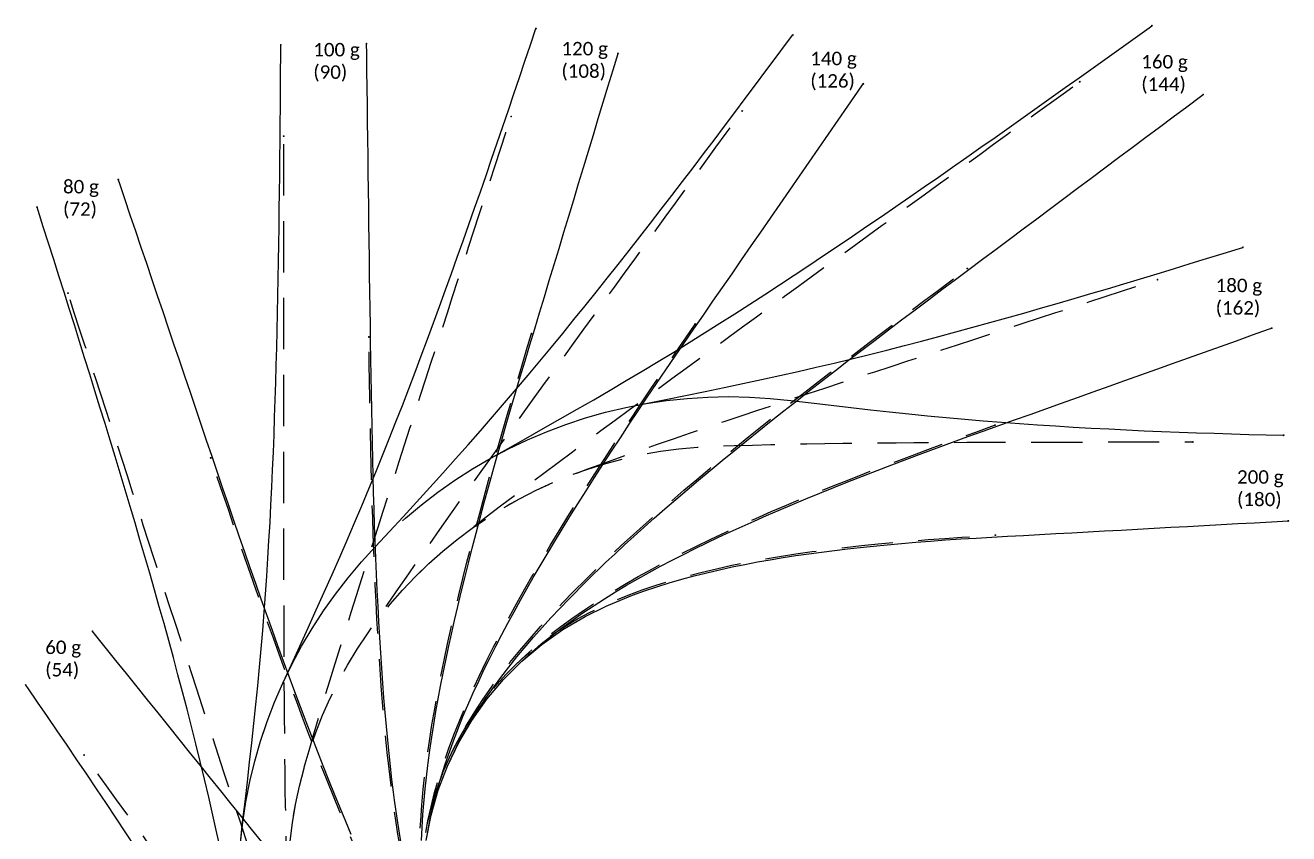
# Model space of a CAD drawing. Header units: millimetres. Extents: x -36.1 to 1.7, y -0.2 to 37.8.
# Drawn here: x -35.89 to 1.68, y 13.81 to 37.85 of the extents above; entities that cross this region are included whole.
import ezdxf

# ---------------------------------------------------------------- set-up
doc = ezdxf.new("R2010")
doc.units = ezdxf.units.MM
doc.linetypes.add('DASHEDX2', pattern=[1.5, 1, -0.5])
doc.layers.add('Tekst', color=4, linetype='Continuous')
doc.styles.add('Legend', font='CALIBRI.TTF')

# ---------------------------------------------------------------- blocks, each defined once
blk = doc.blocks.new('*U3203')
at = {"color": 2, "lineweight": 0}
blk.add_circle((0, 0), 0.0127, dxfattribs=at)
blk = doc.blocks.new('*U3206')
at = {"color": 1, "lineweight": 0}
blk.add_circle((0, 0), 0.0127, dxfattribs=at)
blk = doc.blocks.new('*U3207')
at = {"color": 1, "lineweight": 0}
blk.add_circle((0, 0), 0.0127, dxfattribs=at)
blk = doc.blocks.new('*U3209')
at = {"color": 2, "lineweight": 0}
blk.add_circle((0, 0), 0.0127, dxfattribs=at)
blk = doc.blocks.new('*U3210')
at = {"color": 2, "lineweight": 0}
blk.add_circle((0, 0), 0.0127, dxfattribs=at)
blk = doc.blocks.new('*U3211')
at = {"color": 1, "lineweight": 0}
blk.add_circle((0, 0), 0.0127, dxfattribs=at)
blk = doc.blocks.new('*U3213')
at = {"color": 1, "lineweight": 0}
blk.add_circle((0, 0), 0.0127, dxfattribs=at)
blk = doc.blocks.new('*U3214')
at = {"color": 2, "lineweight": 0}
blk.add_circle((0, 0), 0.0127, dxfattribs=at)
blk = doc.blocks.new('*U3215')
at = {"color": 2, "lineweight": 0}
blk.add_circle((0, 0), 0.0127, dxfattribs=at)
blk = doc.blocks.new('*U3216')
at = {"color": 1, "lineweight": 0}
blk.add_circle((0, 0), 0.0127, dxfattribs=at)
blk = doc.blocks.new('*U3217')
at = {"color": 1, "lineweight": 0}
blk.add_circle((0, 0), 0.0127, dxfattribs=at)
blk = doc.blocks.new('*U3218')
at = {"color": 2, "lineweight": 0}
blk.add_circle((0, 0), 0.0127, dxfattribs=at)
blk = doc.blocks.new('*U3219')
at = {"color": 2, "lineweight": 0}
blk.add_circle((0, 0), 0.0127, dxfattribs=at)
blk = doc.blocks.new('*U3220')
at = {"color": 1, "lineweight": 0}
blk.add_circle((0, 0), 0.0127, dxfattribs=at)
blk = doc.blocks.new('*U3221')
at = {"color": 1, "lineweight": 0}
blk.add_circle((0, 0), 0.0127, dxfattribs=at)
blk = doc.blocks.new('*U3222')
at = {"color": 2, "lineweight": 0}
blk.add_circle((0, 0), 0.0127, dxfattribs=at)
blk = doc.blocks.new('*U3223')
at = {"color": 2, "lineweight": 0}
blk.add_circle((0, 0), 0.0127, dxfattribs=at)
blk = doc.blocks.new('*U3224')
at = {"color": 1, "lineweight": 0}
blk.add_circle((0, 0), 0.0127, dxfattribs=at)
blk = doc.blocks.new('*U3225')
at = {"color": 1, "lineweight": 0}
blk.add_circle((0, 0), 0.0127, dxfattribs=at)
blk = doc.blocks.new('*U3226')
at = {"color": 2, "lineweight": 0}
blk.add_circle((0, 0), 0.0127, dxfattribs=at)
blk = doc.blocks.new('*U3227')
at = {"color": 2, "lineweight": 0}
blk.add_circle((0, 0), 0.0127, dxfattribs=at)
blk = doc.blocks.new('*U3228')
at = {"color": 1, "lineweight": 0}
blk.add_circle((0, 0), 0.0127, dxfattribs=at)
blk = doc.blocks.new('*U3229')
at = {"color": 1, "lineweight": 0}
blk.add_circle((0, 0), 0.0127, dxfattribs=at)
blk = doc.blocks.new('*U3230')
at = {"color": 2, "lineweight": 0}
blk.add_circle((0, 0), 0.0127, dxfattribs=at)
blk = doc.blocks.new('*U3231')
at = {"color": 2, "lineweight": 0}
blk.add_circle((0, 0), 0.0127, dxfattribs=at)
blk = doc.blocks.new('*U3232')
at = {"color": 1, "lineweight": 0}
blk.add_circle((0, 0), 0.0127, dxfattribs=at)
blk = doc.blocks.new('*U3233')
at = {"color": 1, "lineweight": 0}
blk.add_circle((0, 0), 0.0127, dxfattribs=at)
blk = doc.blocks.new('*U3234')
at = {"color": 2, "lineweight": 0}
blk.add_circle((0, 0), 0.0127, dxfattribs=at)
blk = doc.blocks.new('*U3235')
at = {"color": 2, "lineweight": 0}
blk.add_circle((0, 0), 0.0127, dxfattribs=at)
blk = doc.blocks.new('*U3236')
at = {"color": 1, "lineweight": 0}
blk.add_circle((0, 0), 0.0127, dxfattribs=at)
blk = doc.blocks.new('*U3237')
at = {"color": 1, "lineweight": 0}
blk.add_circle((0, 0), 0.0127, dxfattribs=at)
blk = doc.blocks.new('BUS 12 A')
at = {"color": 1, "linetype": 'Continuous', "ltscale": 1.524, "flags": 128}
for points in [[(-29.493, 13.539), (-29.425, 14.152), (-29.331, 14.761), (-29.211, 15.366), (-29.066, 15.965), (-28.896, 16.558), (-28.7, 17.143), (-28.48, 17.719), (-28.236, 18.285), (-27.979, 18.842), (-27.727, 19.39), (-27.48, 19.93), (-27.238, 20.464), (-27, 20.99), (-26.768, 21.512), (-26.54, 22.029), (-26.317, 22.541), (-26.099, 23.05), (-25.885, 23.556), (-25.675, 24.059), (-25.469, 24.56), (-25.266, 25.058), (-25.067, 25.555), (-24.871, 26.051), (-24.679, 26.544), (-24.488, 27.037), (-24.301, 27.529), (-24.115, 28.02), (-23.932, 28.51), (-23.751, 28.999), (-23.572, 29.488), (-23.395, 29.976), (-23.219, 30.464), (-23.044, 30.951), (-22.871, 31.438), (-22.699, 31.924), (-22.529, 32.411), (-22.359, 32.897), (-22.191, 33.383), (-22.023, 33.868), (-21.856, 34.354), (-21.69, 34.839), (-21.525, 35.325), (-21.36, 35.81), (-21.196, 36.295), (-21.033, 36.78), (-20.87, 37.264), (-20.707, 37.749)], [(-23.62, 23.968), (-23.115, 24.324), (-22.597, 24.657), (-22.064, 24.968), (-21.53, 25.267), (-21.005, 25.562), (-20.489, 25.853), (-19.981, 26.142), (-19.48, 26.428), (-18.986, 26.713), (-18.499, 26.997), (-18.019, 27.281), (-17.544, 27.565), (-17.074, 27.848), (-16.609, 28.132), (-16.149, 28.416), (-15.692, 28.7), (-15.24, 28.985), (-14.791, 29.271), (-14.345, 29.557), (-13.902, 29.844), (-13.461, 30.132), (-13.023, 30.42), (-12.587, 30.709), (-12.153, 30.998), (-11.721, 31.288), (-11.291, 31.579), (-10.862, 31.87), (-10.435, 32.162), (-10.009, 32.455), (-9.584, 32.747), (-9.16, 33.041), (-8.738, 33.334), (-8.316, 33.628), (-7.895, 33.923), (-7.474, 34.218), (-7.055, 34.513), (-6.636, 34.808), (-6.218, 35.104), (-5.8, 35.4), (-5.383, 35.696), (-4.966, 35.993), (-4.549, 36.289), (-4.133, 36.586), (-3.718, 36.883), (-3.302, 37.18), (-2.887, 37.478), (-2.472, 37.775), (-2.389, 37.835)], [(-29.493, 13.539), (-29.427, 14.151), (-29.355, 14.755), (-29.286, 15.35), (-29.219, 15.936), (-29.154, 16.514), (-29.092, 17.084), (-29.034, 17.649), (-28.979, 18.208), (-28.927, 18.761), (-28.878, 19.31), (-28.832, 19.855), (-28.789, 20.396), (-28.749, 20.934), (-28.711, 21.469), (-28.677, 22.001), (-28.644, 22.531), (-28.614, 23.059), (-28.587, 23.585), (-28.561, 24.109), (-28.537, 24.632), (-28.515, 25.153), (-28.495, 25.673), (-28.476, 26.192), (-28.459, 26.71), (-28.443, 27.228), (-28.428, 27.744), (-28.415, 28.26), (-28.402, 28.775), (-28.39, 29.289), (-28.38, 29.803), (-28.37, 30.316), (-28.361, 30.829), (-28.353, 31.342), (-28.345, 31.854), (-28.338, 32.365), (-28.331, 32.877), (-28.325, 33.388), (-28.32, 33.899), (-28.315, 34.41), (-28.31, 34.92), (-28.306, 35.431), (-28.302, 35.941), (-28.298, 36.451), (-28.295, 36.961), (-28.293, 37.266)], [(-28.82, 16.793), (-28.7, 17.143), (-28.48, 17.719), (-28.236, 18.285), (-27.968, 18.841), (-27.677, 19.384), (-27.363, 19.915), (-27.027, 20.432), (-26.669, 20.935), (-26.291, 21.421), (-25.892, 21.892), (-25.476, 22.347), (-25.063, 22.794), (-24.656, 23.235), (-24.257, 23.67), (-23.865, 24.101), (-23.479, 24.527), (-23.1, 24.951), (-22.726, 25.371), (-22.358, 25.79), (-21.995, 26.206), (-21.638, 26.622), (-21.284, 27.035), (-20.935, 27.448), (-20.59, 27.861), (-20.248, 28.272), (-19.91, 28.684), (-19.575, 29.094), (-19.243, 29.505), (-18.913, 29.916), (-18.586, 30.326), (-18.261, 30.737), (-17.938, 31.147), (-17.617, 31.557), (-17.298, 31.968), (-16.98, 32.378), (-16.664, 32.789), (-16.349, 33.2), (-16.035, 33.611), (-15.722, 34.022), (-15.411, 34.433), (-15.1, 34.844), (-14.79, 35.255), (-14.481, 35.666), (-14.173, 36.077), (-13.866, 36.489), (-13.559, 36.9), (-13.252, 37.312), (-13.069, 37.559)], [(-24.908, 14.81), (-24.939, 15.04), (-24.987, 15.423), (-25.032, 15.807), (-25.074, 16.192), (-25.115, 16.588), (-25.154, 16.996), (-25.191, 17.416), (-25.227, 17.846), (-25.261, 18.284), (-25.293, 18.73), (-25.323, 19.183), (-25.351, 19.642), (-25.378, 20.106), (-25.402, 20.575), (-25.425, 21.048), (-25.447, 21.525), (-25.467, 22.005), (-25.485, 22.488), (-25.502, 22.973), (-25.518, 23.461), (-25.533, 23.95), (-25.546, 24.442), (-25.559, 24.935), (-25.571, 25.43), (-25.581, 25.926), (-25.591, 26.423), (-25.6, 26.921), (-25.609, 27.42), (-25.616, 27.92), (-25.624, 28.42), (-25.63, 28.921), (-25.637, 29.423), (-25.644, 29.926), (-25.651, 30.429), (-25.657, 30.932), (-25.664, 31.436), (-25.671, 31.94), (-25.678, 32.445), (-25.685, 32.95), (-25.691, 33.455), (-25.698, 33.96), (-25.705, 34.466), (-25.712, 34.972), (-25.719, 35.478), (-25.725, 35.984), (-25.732, 36.49), (-25.739, 36.997), (-25.743, 37.301)], [(-23.923, 15.838), (-23.914, 15.915), (-23.862, 16.297), (-23.805, 16.679), (-23.745, 17.06), (-23.68, 17.441), (-23.612, 17.821), (-23.541, 18.2), (-23.467, 18.579), (-23.389, 18.957), (-23.308, 19.342), (-23.221, 19.738), (-23.129, 20.145), (-23.032, 20.562), (-22.931, 20.987), (-22.825, 21.419), (-22.715, 21.857), (-22.601, 22.3), (-22.484, 22.749), (-22.364, 23.201), (-22.241, 23.658), (-22.115, 24.117), (-21.986, 24.579), (-21.855, 25.044), (-21.722, 25.511), (-21.587, 25.979), (-21.45, 26.45), (-21.312, 26.921), (-21.172, 27.394), (-21.03, 27.868), (-20.888, 28.344), (-20.744, 28.82), (-20.599, 29.297), (-20.455, 29.775), (-20.31, 30.254), (-20.165, 30.733), (-20.02, 31.213), (-19.874, 31.694), (-19.729, 32.176), (-19.583, 32.658), (-19.437, 33.14), (-19.291, 33.623), (-19.145, 34.106), (-18.999, 34.589), (-18.852, 35.073), (-18.706, 35.557), (-18.559, 36.042), (-18.413, 36.526), (-18.266, 37.011)], [(-22.663, 17.787), (-22.568, 17.999), (-22.407, 18.349), (-22.241, 18.697), (-22.071, 19.044), (-21.898, 19.388), (-21.72, 19.731), (-21.54, 20.072), (-21.356, 20.411), (-21.169, 20.749), (-20.98, 21.086), (-20.787, 21.423), (-20.585, 21.77), (-20.375, 22.126), (-20.156, 22.49), (-19.931, 22.861), (-19.698, 23.238), (-19.46, 23.62), (-19.217, 24.006), (-18.968, 24.396), (-18.715, 24.789), (-18.457, 25.185), (-18.196, 25.583), (-17.932, 25.983), (-17.664, 26.385), (-17.394, 26.788), (-17.121, 27.193), (-16.846, 27.599), (-16.568, 28.005), (-16.289, 28.412), (-16.008, 28.82), (-15.725, 29.229), (-15.442, 29.639), (-15.158, 30.05), (-14.874, 30.461), (-14.589, 30.874), (-14.304, 31.287), (-14.018, 31.7), (-13.732, 32.114), (-13.445, 32.529), (-13.158, 32.944), (-12.871, 33.36), (-12.584, 33.775), (-12.296, 34.192), (-12.009, 34.608), (-11.721, 35.025), (-11.432, 35.442), (-11.144, 35.859), (-10.971, 36.109)], [(-18.634, 21.87), (-18.353, 22.134), (-18.07, 22.397), (-17.785, 22.657), (-17.492, 22.921), (-17.187, 23.192), (-16.871, 23.468), (-16.547, 23.749), (-16.214, 24.033), (-15.873, 24.321), (-15.526, 24.611), (-15.172, 24.904), (-14.813, 25.198), (-14.449, 25.493), (-14.08, 25.79), (-13.708, 26.088), (-13.332, 26.386), (-12.952, 26.685), (-12.57, 26.985), (-12.185, 27.285), (-11.797, 27.585), (-11.407, 27.885), (-11.016, 28.186), (-10.622, 28.486), (-10.227, 28.787), (-9.831, 29.087), (-9.433, 29.388), (-9.034, 29.688), (-8.634, 29.989), (-8.233, 30.289), (-7.831, 30.59), (-7.428, 30.89), (-7.025, 31.191), (-6.621, 31.492), (-6.218, 31.794), (-5.813, 32.096), (-5.409, 32.398), (-5.004, 32.7), (-4.599, 33.003), (-4.194, 33.305), (-3.788, 33.608), (-3.383, 33.911), (-2.977, 34.214), (-2.571, 34.517), (-2.164, 34.82), (-1.758, 35.124), (-1.352, 35.427), (-0.945, 35.731), (-0.864, 35.791)], [(-26.198, 13.781), (-26.364, 14.173), (-26.532, 14.575), (-26.7, 14.986), (-26.868, 15.403), (-27.037, 15.828), (-27.206, 16.259), (-27.374, 16.695), (-27.543, 17.135), (-27.711, 17.58), (-27.878, 18.029), (-28.046, 18.481), (-28.212, 18.936), (-28.378, 19.394), (-28.544, 19.855), (-28.709, 20.317), (-28.874, 20.782), (-29.038, 21.248), (-29.202, 21.716), (-29.366, 22.185), (-29.528, 22.656), (-29.691, 23.127), (-29.853, 23.6), (-30.015, 24.074), (-30.176, 24.549), (-30.338, 25.024), (-30.499, 25.5), (-30.66, 25.977), (-30.822, 26.454), (-30.983, 26.931), (-31.145, 27.409), (-31.307, 27.887), (-31.469, 28.366), (-31.631, 28.844), (-31.793, 29.323), (-31.955, 29.802), (-32.118, 30.282), (-32.28, 30.761), (-32.443, 31.241), (-32.605, 31.721), (-32.768, 32.201), (-32.93, 32.682), (-33.093, 33.162), (-33.125, 33.258)], [(-30.071, 13.277), (-30.191, 13.823), (-30.314, 14.364), (-30.437, 14.899), (-30.563, 15.43), (-30.69, 15.956), (-30.819, 16.479), (-30.95, 16.998), (-31.082, 17.514), (-31.216, 18.027), (-31.352, 18.538), (-31.488, 19.046), (-31.627, 19.552), (-31.766, 20.056), (-31.907, 20.558), (-32.049, 21.059), (-32.192, 21.558), (-32.337, 22.056), (-32.482, 22.552), (-32.628, 23.048), (-32.775, 23.542), (-32.922, 24.036), (-33.071, 24.529), (-33.22, 25.021), (-33.369, 25.512), (-33.52, 26.003), (-33.67, 26.493), (-33.822, 26.982), (-33.974, 27.472), (-34.126, 27.96), (-34.278, 28.448), (-34.431, 28.936), (-34.584, 29.424), (-34.738, 29.911), (-34.892, 30.398), (-35.046, 30.885), (-35.2, 31.371), (-35.355, 31.857), (-35.51, 32.343), (-35.541, 32.44)], [(-24.581, 23.196), (-24.108, 23.592), (-23.62, 23.968), (-23.115, 24.324), (-22.597, 24.657), (-22.064, 24.968), (-21.519, 25.257), (-20.962, 25.522), (-20.394, 25.763), (-19.817, 25.98), (-19.231, 26.172), (-18.637, 26.34), (-18.037, 26.482), (-17.434, 26.604), (-16.84, 26.722), (-16.255, 26.84), (-15.678, 26.957), (-15.11, 27.075), (-14.55, 27.193), (-13.996, 27.312), (-13.449, 27.433), (-12.907, 27.555), (-12.37, 27.679), (-11.839, 27.804), (-11.311, 27.931), (-10.788, 28.06), (-10.268, 28.191), (-9.751, 28.323), (-9.237, 28.457), (-8.726, 28.592), (-8.217, 28.729), (-7.711, 28.867), (-7.206, 29.006), (-6.703, 29.147), (-6.202, 29.289), (-5.702, 29.432), (-5.204, 29.577), (-4.706, 29.722), (-4.21, 29.868), (-3.715, 30.015), (-3.221, 30.162), (-2.728, 30.311), (-2.236, 30.46), (-1.744, 30.61), (-1.253, 30.76), (-0.762, 30.911), (-0.272, 31.062), (0.217, 31.214), (0.315, 31.244)], [(-18.669, 20.796), (-18.341, 20.998), (-18.01, 21.195), (-17.676, 21.388), (-17.34, 21.576), (-17.001, 21.76), (-16.659, 21.939), (-16.316, 22.115), (-15.971, 22.288), (-15.624, 22.457), (-15.276, 22.623), (-14.926, 22.786), (-14.575, 22.947), (-14.219, 23.106), (-13.851, 23.268), (-13.471, 23.433), (-13.079, 23.599), (-12.678, 23.766), (-12.269, 23.934), (-11.852, 24.103), (-11.427, 24.272), (-10.997, 24.441), (-10.562, 24.61), (-10.121, 24.778), (-9.677, 24.946), (-9.228, 25.114), (-8.776, 25.282), (-8.321, 25.448), (-7.863, 25.615), (-7.403, 25.781), (-6.94, 25.946), (-6.476, 26.112), (-6.01, 26.278), (-5.543, 26.445), (-5.075, 26.612), (-4.606, 26.78), (-4.135, 26.948), (-3.664, 27.116), (-3.193, 27.284), (-2.72, 27.453), (-2.247, 27.622), (-1.773, 27.791), (-1.299, 27.96), (-0.825, 28.13), (-0.35, 28.299), (0.126, 28.469), (0.601, 28.639), (1.077, 28.809), (1.173, 28.843)], [(-24.673, 23.114), (-24.581, 23.196), (-24.108, 23.592), (-23.62, 23.968), (-23.115, 24.324), (-22.597, 24.657), (-22.064, 24.968), (-21.519, 25.257), (-20.962, 25.522), (-20.394, 25.763), (-19.817, 25.98), (-19.231, 26.172), (-18.637, 26.34), (-18.037, 26.482), (-17.432, 26.599), (-16.822, 26.689), (-16.208, 26.754), (-15.593, 26.793), (-14.976, 26.806), (-14.359, 26.793), (-13.744, 26.754), (-13.131, 26.689), (-12.524, 26.618), (-11.928, 26.548), (-11.34, 26.48), (-10.76, 26.415), (-10.188, 26.353), (-9.622, 26.294), (-9.061, 26.239), (-8.506, 26.186), (-7.956, 26.137), (-7.41, 26.09), (-6.867, 26.047), (-6.328, 26.007), (-5.792, 25.969), (-5.259, 25.934), (-4.728, 25.901), (-4.199, 25.871), (-3.672, 25.843), (-3.147, 25.817), (-2.623, 25.793), (-2.101, 25.771), (-1.58, 25.75), (-1.06, 25.731), (-0.541, 25.714), (-0.023, 25.698), (0.495, 25.683), (1.011, 25.669), (1.527, 25.657)], [(-18.618, 20.573), (-18.548, 20.605), (-18.194, 20.757), (-17.836, 20.898), (-17.474, 21.03), (-17.109, 21.153), (-16.742, 21.268), (-16.372, 21.376), (-16, 21.476), (-15.626, 21.57), (-15.251, 21.658), (-14.874, 21.74), (-14.496, 21.817), (-14.118, 21.889), (-13.738, 21.956), (-13.357, 22.019), (-12.976, 22.078), (-12.594, 22.134), (-12.212, 22.185), (-11.829, 22.234), (-11.446, 22.279), (-11.061, 22.322), (-10.667, 22.363), (-10.259, 22.402), (-9.84, 22.44), (-9.411, 22.476), (-8.973, 22.51), (-8.527, 22.543), (-8.074, 22.573), (-7.615, 22.601), (-7.151, 22.628), (-6.682, 22.654), (-6.208, 22.68), (-5.731, 22.706), (-5.251, 22.732), (-4.768, 22.758), (-4.283, 22.785), (-3.795, 22.812), (-3.305, 22.838), (-2.814, 22.865), (-2.321, 22.892), (-1.826, 22.919), (-1.33, 22.946), (-0.833, 22.974), (-0.335, 23.001), (0.164, 23.028), (0.664, 23.056), (1.165, 23.083), (1.666, 23.11)], [(-23.971, 13.606), (-23.822, 14.362), (-23.61, 15.103), (-23.336, 15.822), (-23.004, 16.517), (-22.623, 17.187), (-22.204, 17.833), (-21.753, 18.458), (-21.277, 19.064), (-20.779, 19.653), (-20.264, 20.226), (-19.733, 20.786), (-19.189, 21.333), (-18.634, 21.87)], [(-23.971, 13.606), (-23.822, 14.362), (-23.61, 15.103), (-23.336, 15.822), (-23.003, 16.517), (-22.611, 17.18), (-22.165, 17.808), (-21.668, 18.395), (-21.125, 18.941), (-20.547, 19.45), (-19.941, 19.926), (-19.314, 20.374), (-18.669, 20.796)], [(-23.971, 13.606), (-23.822, 14.362), (-23.61, 15.103), (-23.336, 15.822), (-23.003, 16.517), (-22.611, 17.18), (-22.165, 17.808), (-21.668, 18.395), (-21.123, 18.939), (-20.533, 19.434), (-19.904, 19.878), (-19.24, 20.268), (-18.618, 20.573)], [(-28.858, 13.564), (-29.16, 13.94), (-29.464, 14.318), (-29.769, 14.698), (-30.076, 15.08), (-30.384, 15.464), (-30.694, 15.849), (-31.004, 16.235), (-31.315, 16.622), (-31.627, 17.01), (-31.94, 17.399), (-32.253, 17.789), (-32.567, 18.18), (-32.882, 18.571), (-33.197, 18.963), (-33.512, 19.355), (-33.828, 19.748), (-33.891, 19.827)], [(-32.613, 13.397), (-32.901, 13.837), (-33.19, 14.276), (-33.48, 14.712), (-33.771, 15.147), (-34.062, 15.579), (-34.354, 16.01), (-34.646, 16.44), (-34.939, 16.868), (-35.232, 17.295), (-35.526, 17.72), (-35.82, 18.145), (-35.879, 18.23)], [(-23.971, 13.606), (-23.831, 14.364), (-23.643, 15.111), (-23.418, 15.848), (-23.16, 16.575), (-22.876, 17.291), (-22.663, 17.787)], [(-24.111, 13.61), (-24.07, 14.38), (-24.003, 15.148), (-23.923, 15.838)], [(-24.711, 13.512), (-24.832, 14.275), (-24.908, 14.81)]]:
    blk.add_lwpolyline(points, dxfattribs=at)
at = {"color": 2, "linetype": 'DASHEDX2', "ltscale": 1.524, "flags": 128}
for points in [[(-24.29, 21.454), (-23.892, 21.839), (-23.477, 22.208), (-23.048, 22.559), (-22.618, 22.894), (-22.189, 23.227), (-21.76, 23.556), (-21.331, 23.882), (-20.903, 24.206), (-20.475, 24.528), (-20.048, 24.847), (-19.622, 25.165), (-19.197, 25.481), (-18.772, 25.795), (-18.348, 26.107), (-17.925, 26.419), (-17.503, 26.729), (-17.082, 27.038), (-16.661, 27.347), (-16.24, 27.654), (-15.821, 27.961), (-15.402, 28.267), (-14.983, 28.572), (-14.565, 28.877), (-14.147, 29.182), (-13.73, 29.485), (-13.314, 29.789), (-12.897, 30.092), (-12.481, 30.395), (-12.065, 30.697), (-11.65, 30.999), (-11.235, 31.301), (-10.82, 31.603), (-10.406, 31.904), (-9.991, 32.205), (-9.577, 32.506), (-9.163, 32.807), (-8.749, 33.108), (-8.336, 33.408), (-7.922, 33.709), (-7.509, 34.009), (-7.096, 34.309), (-6.683, 34.61), (-6.27, 34.91), (-5.857, 35.21), (-5.444, 35.51), (-5.032, 35.809), (-4.619, 36.109), (-4.536, 36.169)], [(-28.048, 11.259), (-28.056, 11.369), (-28.081, 11.923), (-28.082, 12.478), (-28.06, 13.032), (-28.014, 13.585), (-27.945, 14.135), (-27.853, 14.682), (-27.738, 15.224), (-27.6, 15.762), (-27.45, 16.287), (-27.298, 16.809), (-27.144, 17.328), (-26.99, 17.844), (-26.834, 18.358), (-26.677, 18.87), (-26.519, 19.38), (-26.361, 19.887), (-26.203, 20.393), (-26.044, 20.897), (-25.885, 21.399), (-25.726, 21.9), (-25.567, 22.399), (-25.408, 22.898), (-25.248, 23.395), (-25.089, 23.89), (-24.93, 24.385), (-24.771, 24.879), (-24.611, 25.373), (-24.452, 25.865), (-24.293, 26.357), (-24.135, 26.848), (-23.976, 27.338), (-23.817, 27.828), (-23.658, 28.318), (-23.5, 28.807), (-23.341, 29.295), (-23.183, 29.784), (-23.025, 30.271), (-22.866, 30.759), (-22.708, 31.246), (-22.55, 31.733), (-22.392, 32.22), (-22.234, 32.706), (-22.076, 33.193), (-21.918, 33.679), (-21.761, 34.165), (-21.603, 34.65), (-21.445, 35.136)], [(-27.911, 14.354), (-27.853, 14.682), (-27.738, 15.224), (-27.6, 15.762), (-27.439, 16.292), (-27.256, 16.816), (-27.051, 17.331), (-26.825, 17.837), (-26.577, 18.334), (-26.308, 18.819), (-26.02, 19.292), (-25.715, 19.752), (-25.409, 20.203), (-25.102, 20.652), (-24.795, 21.098), (-24.487, 21.541), (-24.179, 21.981), (-23.871, 22.419), (-23.563, 22.855), (-23.255, 23.288), (-22.948, 23.72), (-22.64, 24.151), (-22.333, 24.579), (-22.027, 25.007), (-21.72, 25.433), (-21.414, 25.858), (-21.109, 26.282), (-20.804, 26.704), (-20.499, 27.126), (-20.194, 27.548), (-19.89, 27.968), (-19.586, 28.388), (-19.282, 28.807), (-18.979, 29.226), (-18.675, 29.644), (-18.373, 30.062), (-18.07, 30.479), (-17.767, 30.896), (-17.465, 31.312), (-17.163, 31.728), (-16.861, 32.144), (-16.559, 32.56), (-16.257, 32.975), (-15.956, 33.39), (-15.655, 33.805), (-15.353, 34.22), (-15.052, 34.635), (-14.751, 35.049), (-14.571, 35.298)], [(-27.882, 9.939), (-27.936, 10.267), (-28.008, 10.817), (-28.056, 11.369), (-28.081, 11.921), (-28.1, 12.464), (-28.115, 13.006), (-28.129, 13.545), (-28.141, 14.083), (-28.15, 14.618), (-28.159, 15.152), (-28.166, 15.684), (-28.172, 16.214), (-28.177, 16.742), (-28.182, 17.269), (-28.186, 17.795), (-28.189, 18.319), (-28.192, 18.842), (-28.194, 19.364), (-28.196, 19.885), (-28.197, 20.405), (-28.199, 20.924), (-28.2, 21.442), (-28.201, 21.959), (-28.202, 22.475), (-28.202, 22.991), (-28.203, 23.506), (-28.204, 24.021), (-28.204, 24.535), (-28.204, 25.049), (-28.205, 25.562), (-28.205, 26.075), (-28.205, 26.587), (-28.205, 27.099), (-28.206, 27.611), (-28.206, 28.123), (-28.206, 28.634), (-28.206, 29.145), (-28.206, 29.656), (-28.206, 30.166), (-28.206, 30.677), (-28.206, 31.187), (-28.206, 31.697), (-28.206, 32.207), (-28.206, 32.717), (-28.206, 33.226), (-28.206, 33.736), (-28.206, 34.245), (-28.206, 34.551)], [(-23.728, 14.898), (-23.607, 15.266), (-23.471, 15.628), (-23.32, 15.984), (-23.15, 16.342), (-22.961, 16.704), (-22.753, 17.069), (-22.527, 17.435), (-22.286, 17.802), (-22.03, 18.168), (-21.76, 18.532), (-21.478, 18.895), (-21.184, 19.256), (-20.88, 19.614), (-20.566, 19.969), (-20.244, 20.321), (-19.913, 20.671), (-19.576, 21.017), (-19.232, 21.361), (-18.882, 21.702), (-18.527, 22.04), (-18.167, 22.376), (-17.802, 22.709), (-17.433, 23.04), (-17.061, 23.369), (-16.685, 23.696), (-16.306, 24.02), (-15.924, 24.343), (-15.54, 24.664), (-15.154, 24.983), (-14.765, 25.301), (-14.375, 25.618), (-13.982, 25.933), (-13.588, 26.247), (-13.193, 26.56), (-12.796, 26.871), (-12.398, 27.182), (-11.999, 27.492), (-11.599, 27.801), (-11.197, 28.109), (-10.795, 28.417), (-10.393, 28.724), (-9.989, 29.03), (-9.585, 29.336), (-9.18, 29.641), (-8.775, 29.946), (-8.369, 30.25), (-7.962, 30.554), (-7.881, 30.614)], [(-25.037, 20.633), (-24.672, 21.051), (-24.29, 21.454), (-23.892, 21.839), (-23.477, 22.208), (-23.048, 22.559), (-22.604, 22.891), (-22.146, 23.204), (-21.675, 23.497), (-21.193, 23.77), (-20.699, 24.023), (-20.195, 24.254), (-19.681, 24.464), (-19.166, 24.655), (-18.654, 24.839), (-18.144, 25.021), (-17.634, 25.2), (-17.126, 25.377), (-16.62, 25.551), (-16.114, 25.724), (-15.611, 25.895), (-15.108, 26.065), (-14.606, 26.233), (-14.106, 26.4), (-13.607, 26.566), (-13.109, 26.731), (-12.612, 26.895), (-12.116, 27.058), (-11.621, 27.221), (-11.126, 27.383), (-10.633, 27.545), (-10.14, 27.706), (-9.648, 27.867), (-9.156, 28.028), (-8.665, 28.188), (-8.175, 28.348), (-7.685, 28.508), (-7.196, 28.667), (-6.707, 28.826), (-6.218, 28.985), (-5.73, 29.144), (-5.242, 29.303), (-4.754, 29.462), (-4.267, 29.62), (-3.78, 29.779), (-3.293, 29.937), (-2.806, 30.095), (-2.32, 30.253), (-2.223, 30.285)], [(-26.798, 6.57), (-27.027, 7.075), (-27.235, 7.59), (-27.423, 8.104), (-27.607, 8.615), (-27.788, 9.125), (-27.967, 9.634), (-28.143, 10.141), (-28.317, 10.647), (-28.49, 11.152), (-28.66, 11.656), (-28.829, 12.158), (-28.997, 12.659), (-29.164, 13.158), (-29.33, 13.657), (-29.494, 14.154), (-29.658, 14.651), (-29.822, 15.146), (-29.984, 15.641), (-30.146, 16.135), (-30.308, 16.628), (-30.469, 17.12), (-30.63, 17.612), (-30.79, 18.103), (-30.95, 18.594), (-31.11, 19.084), (-31.27, 19.573), (-31.429, 20.062), (-31.588, 20.551), (-31.747, 21.039), (-31.906, 21.527), (-32.064, 22.014), (-32.223, 22.502), (-32.381, 22.988), (-32.539, 23.475), (-32.698, 23.962), (-32.856, 24.448), (-33.014, 24.934), (-33.172, 25.42), (-33.329, 25.905), (-33.487, 26.391), (-33.645, 26.876), (-33.803, 27.361), (-33.96, 27.847), (-34.118, 28.332), (-34.276, 28.816), (-34.433, 29.301), (-34.591, 29.786), (-34.622, 29.883)], [(-23.656, 9.335), (-23.727, 9.556), (-23.832, 9.929), (-23.922, 10.306), (-23.995, 10.686), (-24.052, 11.069), (-24.093, 11.454), (-24.118, 11.84), (-24.126, 12.227), (-24.118, 12.614), (-24.093, 13.001), (-24.052, 13.388), (-23.994, 13.786), (-23.918, 14.194), (-23.826, 14.609), (-23.718, 15.031), (-23.595, 15.457), (-23.458, 15.887), (-23.308, 16.319), (-23.146, 16.753), (-22.973, 17.188), (-22.789, 17.624), (-22.596, 18.059), (-22.394, 18.495), (-22.183, 18.93), (-21.966, 19.365), (-21.741, 19.799), (-21.51, 20.232), (-21.274, 20.664), (-21.032, 21.095), (-20.785, 21.526), (-20.534, 21.955), (-20.279, 22.383), (-20.02, 22.81), (-19.758, 23.237), (-19.493, 23.662), (-19.225, 24.087), (-18.954, 24.511), (-18.681, 24.934), (-18.405, 25.356), (-18.128, 25.778), (-17.849, 26.199), (-17.568, 26.619), (-17.285, 27.039), (-17.001, 27.458), (-16.716, 27.877), (-16.43, 28.295), (-16.142, 28.713), (-15.969, 28.964)], [(-22.203, 6.615), (-22.343, 6.801), (-22.566, 7.117), (-22.776, 7.443), (-22.971, 7.778), (-23.158, 8.131), (-23.337, 8.501), (-23.508, 8.888), (-23.669, 9.289), (-23.821, 9.702), (-23.964, 10.127), (-24.097, 10.562), (-24.222, 11.005), (-24.339, 11.456), (-24.447, 11.913), (-24.548, 12.377), (-24.642, 12.845), (-24.728, 13.319), (-24.809, 13.796), (-24.883, 14.276), (-24.952, 14.76), (-25.015, 15.246), (-25.074, 15.735), (-25.128, 16.226), (-25.178, 16.718), (-25.224, 17.212), (-25.266, 17.708), (-25.305, 18.205), (-25.341, 18.703), (-25.374, 19.202), (-25.405, 19.702), (-25.433, 20.203), (-25.459, 20.704), (-25.483, 21.207), (-25.505, 21.709), (-25.525, 22.212), (-25.543, 22.716), (-25.561, 23.22), (-25.576, 23.725), (-25.591, 24.229), (-25.604, 24.735), (-25.616, 25.24), (-25.628, 25.746), (-25.638, 26.251), (-25.647, 26.758), (-25.656, 27.264), (-25.664, 27.77), (-25.672, 28.277), (-25.676, 28.581)], [(-22.735, 7.377), (-22.776, 7.443), (-22.971, 7.778), (-23.152, 8.12), (-23.318, 8.47), (-23.47, 8.826), (-23.606, 9.188), (-23.727, 9.556), (-23.832, 9.929), (-23.922, 10.306), (-23.996, 10.692), (-24.058, 11.094), (-24.106, 11.51), (-24.141, 11.937), (-24.163, 12.374), (-24.173, 12.82), (-24.17, 13.272), (-24.157, 13.731), (-24.133, 14.195), (-24.098, 14.662), (-24.055, 15.134), (-24.002, 15.608), (-23.942, 16.084), (-23.874, 16.563), (-23.798, 17.043), (-23.717, 17.524), (-23.629, 18.007), (-23.536, 18.49), (-23.437, 18.974), (-23.334, 19.458), (-23.227, 19.943), (-23.115, 20.428), (-23, 20.913), (-22.881, 21.398), (-22.76, 21.884), (-22.635, 22.37), (-22.508, 22.855), (-22.378, 23.341), (-22.247, 23.826), (-22.113, 24.312), (-21.977, 24.797), (-21.839, 25.283), (-21.7, 25.768), (-21.56, 26.253), (-21.418, 26.739), (-21.275, 27.224), (-21.13, 27.709), (-20.985, 28.194), (-20.839, 28.679)], [(-23.922, 14.149), (-23.833, 14.525), (-23.728, 14.898), (-23.607, 15.266), (-23.471, 15.628), (-23.32, 15.984), (-23.154, 16.334), (-22.973, 16.676), (-22.777, 17.01), (-22.568, 17.336), (-22.345, 17.652), (-22.109, 17.959), (-21.861, 18.256), (-21.597, 18.544), (-21.314, 18.831), (-21.011, 19.115), (-20.69, 19.396), (-20.353, 19.672), (-20.002, 19.943), (-19.638, 20.209), (-19.262, 20.469), (-18.875, 20.724), (-18.479, 20.973), (-18.074, 21.216), (-17.662, 21.454), (-17.242, 21.686), (-16.817, 21.914), (-16.386, 22.136), (-15.949, 22.354), (-15.508, 22.568), (-15.064, 22.778), (-14.615, 22.984), (-14.164, 23.186), (-13.709, 23.385), (-13.252, 23.581), (-12.792, 23.773), (-12.33, 23.964), (-11.866, 24.151), (-11.4, 24.336), (-10.933, 24.52), (-10.464, 24.701), (-9.994, 24.88), (-9.523, 25.057), (-9.05, 25.233), (-8.577, 25.408), (-8.103, 25.581), (-7.628, 25.753), (-7.152, 25.924), (-7.056, 25.958)], [(-25.107, 20.548), (-25.037, 20.633), (-24.672, 21.051), (-24.29, 21.454), (-23.892, 21.839), (-23.477, 22.208), (-23.048, 22.559), (-22.604, 22.891), (-22.146, 23.204), (-21.675, 23.497), (-21.193, 23.77), (-20.699, 24.023), (-20.195, 24.254), (-19.681, 24.464), (-19.16, 24.652), (-18.63, 24.818), (-18.095, 24.961), (-17.553, 25.082), (-17.007, 25.179), (-16.458, 25.253), (-15.905, 25.304), (-15.353, 25.332), (-14.808, 25.351), (-14.265, 25.367), (-13.725, 25.381), (-13.186, 25.393), (-12.65, 25.403), (-12.115, 25.411), (-11.582, 25.419), (-11.051, 25.425), (-10.521, 25.43), (-9.993, 25.435), (-9.467, 25.439), (-8.942, 25.442), (-8.418, 25.445), (-7.895, 25.447), (-7.373, 25.449), (-6.852, 25.451), (-6.333, 25.452), (-5.814, 25.453), (-5.296, 25.454), (-4.778, 25.455), (-4.261, 25.456), (-3.745, 25.457), (-3.23, 25.457), (-2.715, 25.457), (-2.2, 25.458), (-1.686, 25.458), (-1.173, 25.458)], [(-20.438, 4.884), (-20.744, 5.122), (-21.039, 5.373), (-21.327, 5.639), (-21.613, 5.925), (-21.897, 6.23), (-22.177, 6.553), (-22.452, 6.892), (-22.722, 7.244), (-22.987, 7.61), (-23.246, 7.987), (-23.5, 8.375), (-23.748, 8.772), (-23.99, 9.178), (-24.227, 9.591), (-24.459, 10.011), (-24.685, 10.437), (-24.907, 10.869), (-25.125, 11.305), (-25.338, 11.746), (-25.547, 12.191), (-25.752, 12.64), (-25.953, 13.092), (-26.152, 13.546), (-26.347, 14.004), (-26.539, 14.463), (-26.729, 14.925), (-26.916, 15.389), (-27.101, 15.854), (-27.284, 16.322), (-27.465, 16.79), (-27.644, 17.26), (-27.821, 17.731), (-27.996, 18.203), (-28.171, 18.676), (-28.343, 19.151), (-28.515, 19.625), (-28.685, 20.101), (-28.855, 20.577), (-29.023, 21.054), (-29.191, 21.532), (-29.358, 22.01), (-29.524, 22.488), (-29.689, 22.967), (-29.853, 23.446), (-30.017, 23.926), (-30.181, 24.406), (-30.344, 24.886), (-30.376, 24.983)], [(-23.938, 14.073), (-23.922, 14.149), (-23.833, 14.525), (-23.728, 14.898), (-23.607, 15.266), (-23.471, 15.628), (-23.32, 15.984), (-23.154, 16.334), (-22.973, 16.676), (-22.777, 17.01), (-22.568, 17.336), (-22.345, 17.652), (-22.109, 17.959), (-21.861, 18.256), (-21.6, 18.541), (-21.327, 18.816), (-21.042, 19.079), (-20.747, 19.329), (-20.442, 19.567), (-20.127, 19.791), (-19.802, 20.002), (-19.469, 20.2), (-19.118, 20.388), (-18.749, 20.568), (-18.364, 20.74), (-17.964, 20.903), (-17.551, 21.056), (-17.127, 21.2), (-16.693, 21.335), (-16.25, 21.461), (-15.799, 21.579), (-15.342, 21.689), (-14.878, 21.791), (-14.409, 21.885), (-13.936, 21.973), (-13.459, 22.054), (-12.978, 22.129), (-12.494, 22.198), (-12.007, 22.262), (-11.518, 22.321), (-11.026, 22.376), (-10.533, 22.426), (-10.038, 22.473), (-9.542, 22.516), (-9.044, 22.555), (-8.546, 22.591), (-8.046, 22.625), (-7.545, 22.656), (-7.044, 22.684)], [(-16.246, 0.091), (-16.765, 0.136), (-17.285, 0.197), (-17.805, 0.273), (-18.324, 0.365), (-18.842, 0.476), (-19.358, 0.604), (-19.871, 0.752), (-20.38, 0.92), (-20.883, 1.108), (-21.38, 1.318), (-21.869, 1.55), (-22.35, 1.804), (-22.819, 2.081), (-23.277, 2.381), (-23.72, 2.704), (-24.148, 3.05), (-24.558, 3.42), (-24.948, 3.812), (-25.318, 4.226), (-25.663, 4.658), (-25.995, 5.089), (-26.324, 5.519), (-26.651, 5.949), (-26.975, 6.378), (-27.297, 6.806), (-27.617, 7.234), (-27.935, 7.661), (-28.251, 8.087), (-28.565, 8.513), (-28.879, 8.937), (-29.19, 9.361), (-29.501, 9.785), (-29.811, 10.207), (-30.12, 10.629), (-30.428, 11.05), (-30.735, 11.471), (-31.042, 11.891), (-31.348, 12.31), (-31.653, 12.729), (-31.958, 13.148), (-32.263, 13.566), (-32.567, 13.984), (-32.871, 14.401), (-33.174, 14.818), (-33.477, 15.235), (-33.78, 15.651), (-34.083, 16.067), (-34.143, 16.15)]]:
    blk.add_lwpolyline(points, dxfattribs=at)
for name, p in [('*U3236', (-20.707, 37.749)), ('*U3220', (-13.069, 37.559)), ('*U3224', (-2.389, 37.835)), ('*U3216', (-28.293, 37.266)), ('*U3217', (-25.743, 37.301)), ('*U3237', (-18.266, 37.011)), ('*U3221', (-10.971, 36.109)), ('*U3222', (-4.536, 36.169)), ('*U3225', (-0.864, 35.791)), ('*U3234', (-21.445, 35.136)), ('*U3218', (-14.571, 35.298)), ('*U3214', (-28.206, 34.551)), ('*U3213', (-33.125, 33.258)), ('*U3211', (-35.541, 32.44)), ('*U3228', (0.315, 31.244)), ('*U3223', (-7.881, 30.614)), ('*U3226', (-2.223, 30.285)), ('*U3209', (-34.622, 29.883)), ('*U3219', (-15.969, 28.964)), ('*U3215', (-25.676, 28.581)), ('*U3235', (-20.839, 28.679)), ('*U3229', (1.173, 28.843)), ('*U3227', (-7.056, 25.958)), ('*U3232', (1.527, 25.657)), ('*U3230', (-1.173, 25.458)), ('*U3210', (-30.376, 24.983)), ('*U3233', (1.666, 23.11)), ('*U3231', (-7.044, 22.684)), ('*U3207', (-33.891, 19.827)), ('*U3206', (-35.879, 18.23)), ('*U3203', (-34.143, 16.15))]:
    blk.add_blockref(name, p)
at = {"layer": 'Tekst', "char_height": 0.4, "attachment_point": 1, "style": 'Legend'}
for s, insert in [('100 g \\P(90)', (-27.327, 37.322)), ('120 g \\P(108)', (-19.948, 37.352)), ('140 g \\P(126)', (-12.548, 37.06)), ('160 g \\P(144)', (-2.706, 36.963)), ('80 g \\P(72)', (-34.769, 33.248)), ('180 g \\P(162)', (-0.494, 30.312)), ('200 g \\P(180)', (0.142, 24.616)), ('60 g \\P(54)', (-35.298, 19.552))]:
    blk.add_mtext_dynamic_manual_height_columns(s, width=2.42155, gutter_width=12.5, heights=[0], dxfattribs=dict(at, insert=insert))

msp = doc.modelspace()

# ---------------------------------------------------------------- block references
msp.add_blockref('BUS 12 A', (0, 0))

doc.saveas('drawing.dxf')
